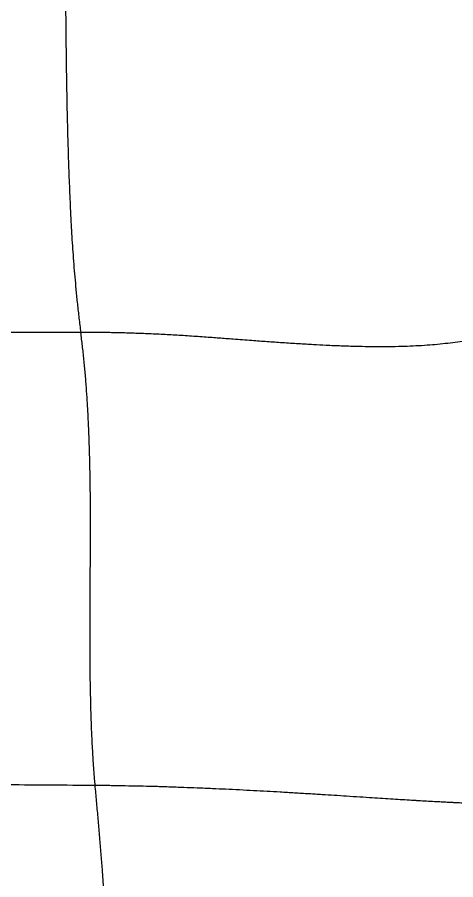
# Model space of a CAD drawing. Extents: x 526 to 610, y 679 to 808.
# Drawn here: x 589.62 to 595.98, y 732.07 to 744.58 of the extents above; entities that cross this region are included whole.
import ezdxf

# ---------------------------------------------------------------- set-up
doc = ezdxf.new("R2010")
doc.units = 0
doc.header["$MEASUREMENT"] = 0
doc.layers.add('1', color=4, linetype='Continuous')

# ---------------------------------------------------------------- blocks, each defined once
blk = doc.blocks.new('JETSETTER LX')
at = {"layer": '1', "color": 3, "linetype": 'Continuous', "lineweight": 25}
for points, knots in [([(64.537, 54.85), (64.534, 54.834), (64.527, 54.801), (64.518, 54.752), (64.509, 54.703), (64.5, 54.655), (64.492, 54.606), (64.484, 54.558), (64.476, 54.511), (64.468, 54.463), (64.46, 54.416), (64.453, 54.37), (64.446, 54.323), (64.439, 54.278), (64.433, 54.232), (64.426, 54.187), (64.413, 54.095), (64.395, 53.957), (64.373, 53.774), (64.354, 53.593), (64.33, 53.351), (64.304, 53.046), (64.284, 52.738), (64.27, 52.493), (64.261, 52.307), (64.252, 52.121), (64.237, 51.753), (64.218, 51.197), (64.202, 50.457), (64.193, 49.713), (64.188, 48.973), (64.188, 48.234), (64.193, 47.496), (64.203, 46.761), (64.216, 46.149), (64.23, 45.663), (64.241, 45.359), (64.251, 45.116), (64.259, 44.949), (64.266, 44.802), (64.272, 44.681), (64.283, 44.486), (64.301, 44.21), (64.324, 43.936), (64.342, 43.748), (64.351, 43.647), (64.362, 43.546), (64.373, 43.445), (64.385, 43.342), (64.398, 43.238), (64.407, 43.169), (64.412, 43.135)], [0, 0, 0, 0, 0.00448, 0.008921, 0.013324, 0.017689, 0.022015, 0.026302, 0.030551, 0.034762, 0.038934, 0.043068, 0.047163, 0.05122, 0.055238, 0.059217, 0.063158, 0.079434, 0.095382, 0.110998, 0.126282, 0.158155, 0.189359, 0.205119, 0.220876, 0.236845, 0.252374, 0.314648, 0.378151, 0.440565, 0.503482, 0.565945, 0.628256, 0.690792, 0.752516, 0.783676, 0.814493, 0.829925, 0.845451, 0.85709, 0.867403, 0.876392, 0.906806, 0.938217, 0.946768, 0.955411, 0.964145, 0.972972, 0.98189, 0.990899, 1, 1, 1, 1]), ([(64.412, 43.135), (64.362, 43.135), (64.264, 43.135), (64.136, 43.135), (63.988, 43.135), (63.693, 43.135), (63.032, 43.135), (62.298, 43.135), (61.653, 43.135), (61.293, 43.135), (60.973, 43.135), (60.669, 43.135), (60.392, 43.135), (60.133, 43.135), (59.882, 43.135), (59.717, 43.135), (59.635, 43.135)], [0, 0, 0, 0, 0.031479, 0.062971, 0.081611, 0.12585, 0.25136, 0.501552, 0.590018, 0.655589, 0.726338, 0.789956, 0.844769, 0.898044, 0.949786, 1, 1, 1, 1]), ([(70.514, 43.135), (70.507, 43.132), (70.492, 43.128), (70.47, 43.121), (70.447, 43.114), (70.424, 43.107), (70.401, 43.1), (70.377, 43.094), (70.353, 43.087), (70.329, 43.081), (70.304, 43.075), (70.28, 43.069), (70.255, 43.063), (70.229, 43.057), (70.204, 43.052), (70.178, 43.046), (70.152, 43.041), (70.126, 43.036), (70.1, 43.031), (70.073, 43.026), (70.047, 43.021), (69.984, 43.01), (69.883, 42.994), (69.74, 42.976), (69.592, 42.96), (69.386, 42.943), (69.111, 42.929), (68.821, 42.925), (68.583, 42.927), (68.399, 42.93), (68.231, 42.936), (68.084, 42.941), (67.95, 42.947), (67.78, 42.956), (67.569, 42.969), (67.344, 42.984), (67.118, 42.999), (66.881, 43.017), (66.68, 43.032), (66.52, 43.044), (66.418, 43.052), (66.313, 43.06), (66.16, 43.07), (66, 43.081), (65.84, 43.092), (65.684, 43.101), (65.492, 43.111), (65.268, 43.12), (65.047, 43.127), (64.884, 43.131), (64.774, 43.132), (64.715, 43.133), (64.656, 43.134), (64.596, 43.134), (64.535, 43.135), (64.473, 43.135), (64.432, 43.135), (64.412, 43.135)], [0, 0, 0, 0, 0.006576, 0.013135, 0.019677, 0.026201, 0.032707, 0.039195, 0.045666, 0.052118, 0.058552, 0.064967, 0.071364, 0.077742, 0.084102, 0.090442, 0.096764, 0.103066, 0.10935, 0.115614, 0.121858, 0.128083, 0.159054, 0.189709, 0.220039, 0.250034, 0.311884, 0.375004, 0.402558, 0.431452, 0.465744, 0.482621, 0.500015, 0.527762, 0.559763, 0.593794, 0.625024, 0.655923, 0.693013, 0.707598, 0.721028, 0.734703, 0.750028, 0.782698, 0.798775, 0.814424, 0.845601, 0.876081, 0.906287, 0.937215, 0.945591, 0.954163, 0.962933, 0.971901, 0.981068, 0.990434, 1, 1, 1, 1]), ([(64.62, 36.567), (64.619, 36.581), (64.617, 36.61), (64.613, 36.652), (64.609, 36.695), (64.606, 36.739), (64.603, 36.782), (64.599, 36.826), (64.596, 36.87), (64.593, 36.914), (64.591, 36.958), (64.588, 37.003), (64.585, 37.047), (64.583, 37.092), (64.58, 37.138), (64.578, 37.183), (64.576, 37.229), (64.573, 37.275), (64.571, 37.321), (64.569, 37.367), (64.567, 37.414), (64.566, 37.461), (64.564, 37.508), (64.562, 37.555), (64.561, 37.602), (64.559, 37.65), (64.558, 37.698), (64.557, 37.746), (64.556, 37.794), (64.555, 37.842), (64.554, 37.891), (64.553, 37.939), (64.552, 37.988), (64.551, 38.038), (64.55, 38.087), (64.549, 38.136), (64.548, 38.238), (64.547, 38.393), (64.546, 38.599), (64.546, 38.809), (64.546, 39.016), (64.547, 39.227), (64.549, 39.507), (64.551, 39.858), (64.553, 40.206), (64.552, 40.485), (64.551, 40.763), (64.547, 41.108), (64.538, 41.455), (64.528, 41.729), (64.519, 41.935), (64.507, 42.137), (64.493, 42.34), (64.477, 42.54), (64.461, 42.708), (64.447, 42.841), (64.436, 42.94), (64.424, 43.038), (64.416, 43.103), (64.412, 43.135)], [0, 0, 0, 0, 0.006397, 0.012817, 0.019261, 0.025729, 0.032222, 0.038741, 0.045285, 0.051856, 0.058454, 0.065079, 0.071731, 0.078412, 0.08512, 0.091857, 0.098623, 0.105418, 0.112243, 0.119097, 0.125981, 0.132895, 0.13984, 0.146816, 0.153822, 0.16086, 0.167929, 0.175029, 0.182162, 0.189326, 0.196522, 0.20375, 0.211011, 0.218304, 0.22563, 0.232989, 0.240382, 0.270778, 0.302424, 0.333081, 0.365321, 0.396051, 0.428957, 0.493163, 0.557736, 0.590089, 0.622446, 0.687045, 0.751282, 0.784015, 0.814909, 0.847051, 0.877697, 0.909238, 0.939444, 0.955044, 0.970335, 0.98532, 1, 1, 1, 1]), ([(59.636, 36.586), (59.701, 36.586), (59.831, 36.586), (60.028, 36.586), (60.228, 36.586), (60.432, 36.586), (60.638, 36.586), (60.979, 36.586), (61.473, 36.585), (62.105, 36.583), (62.743, 36.58), (63.36, 36.576), (63.986, 36.572), (64.404, 36.569), (64.62, 36.567)], [0, 0, 0, 0, 0.039212, 0.079036, 0.119472, 0.16052, 0.202179, 0.244451, 0.366471, 0.500284, 0.625361, 0.750153, 0.870517, 1, 1, 1, 1]), ([(64.62, 36.567), (64.634, 36.567), (64.662, 36.567), (64.703, 36.567), (64.746, 36.566), (64.789, 36.566), (64.832, 36.565), (64.876, 36.564), (64.92, 36.564), (64.965, 36.563), (65.01, 36.562), (65.111, 36.56), (65.263, 36.557), (65.474, 36.552), (65.688, 36.546), (65.899, 36.538), (66.111, 36.53), (66.314, 36.521), (66.519, 36.512), (66.785, 36.499), (67.049, 36.485), (67.313, 36.47), (67.481, 36.46), (67.621, 36.452), (67.723, 36.446), (67.821, 36.44), (67.943, 36.432), (68.094, 36.423), (68.341, 36.407), (68.631, 36.388), (68.944, 36.368), (69.146, 36.356), (69.256, 36.349), (69.319, 36.345), (69.405, 36.34), (69.498, 36.335), (69.571, 36.331), (69.628, 36.328), (69.682, 36.325), (69.735, 36.322), (69.784, 36.32), (69.836, 36.317), (69.886, 36.315), (69.934, 36.313), (69.98, 36.312), (70.025, 36.31), (70.068, 36.309), (70.109, 36.307), (70.136, 36.307), (70.149, 36.306)], [0, 0, 0, 0, 0.006191, 0.012446, 0.018764, 0.025146, 0.031592, 0.0381, 0.044673, 0.051308, 0.058007, 0.064769, 0.095559, 0.125003, 0.157045, 0.188701, 0.217544, 0.25001, 0.278208, 0.308888, 0.369958, 0.399692, 0.433558, 0.45065, 0.46843, 0.484217, 0.499995, 0.530431, 0.562608, 0.632176, 0.692223, 0.749969, 0.761783, 0.766392, 0.792682, 0.820841, 0.833203, 0.847363, 0.863853, 0.875, 0.889385, 0.903645, 0.917781, 0.931792, 0.94568, 0.959444, 0.973086, 0.986604, 1, 1, 1, 1]), ([(64.674, 17.676), (64.678, 17.721), (64.685, 17.81), (64.696, 17.945), (64.707, 18.079), (64.718, 18.213), (64.729, 18.348), (64.74, 18.482), (64.75, 18.617), (64.76, 18.751), (64.77, 18.886), (64.78, 19.02), (64.79, 19.155), (64.8, 19.289), (64.809, 19.424), (64.818, 19.558), (64.827, 19.693), (64.836, 19.827), (64.845, 19.962), (64.854, 20.096), (64.862, 20.231), (64.87, 20.365), (64.879, 20.5), (64.886, 20.634), (64.894, 20.769), (64.902, 20.903), (64.909, 21.037), (64.917, 21.172), (64.924, 21.306), (64.931, 21.441), (64.937, 21.575), (64.944, 21.71), (64.951, 21.844), (64.957, 21.978), (64.963, 22.113), (64.969, 22.247), (64.978, 22.468), (64.991, 22.776), (65.005, 23.171), (65.018, 23.566), (65.041, 24.356), (65.065, 25.543), (65.072, 26.995), (65.06, 28.315), (65.036, 29.501), (64.999, 30.687), (64.949, 31.87), (64.886, 33.051), (64.823, 34.031), (64.766, 34.814), (64.73, 35.283), (64.701, 35.635), (64.682, 35.869), (64.662, 36.102), (64.641, 36.335), (64.627, 36.49), (64.62, 36.567)], [0, 0, 0, 0, 0.007189, 0.014376, 0.02156, 0.028741, 0.03592, 0.043096, 0.050269, 0.057439, 0.064607, 0.071772, 0.078934, 0.086093, 0.09325, 0.100404, 0.107555, 0.114703, 0.121849, 0.128992, 0.136132, 0.14327, 0.150404, 0.157536, 0.164665, 0.171792, 0.178916, 0.186037, 0.193155, 0.20027, 0.207383, 0.214493, 0.221601, 0.228705, 0.235807, 0.242907, 0.250003, 0.270864, 0.291706, 0.312531, 0.333337, 0.416675, 0.5, 0.562493, 0.624999, 0.687422, 0.749999, 0.812448, 0.874998, 0.906182, 0.937499, 0.950063, 0.962594, 0.975095, 0.987563, 1, 1, 1, 1])]:
    blk.add_open_spline(points, degree=3, knots=knots, dxfattribs=at)

msp = doc.modelspace()

# ---------------------------------------------------------------- block references
at = {"layer": '1'}
msp.add_blockref('JETSETTER LX', (526.127, 696.877), dxfattribs=at)

doc.saveas('drawing.dxf')
